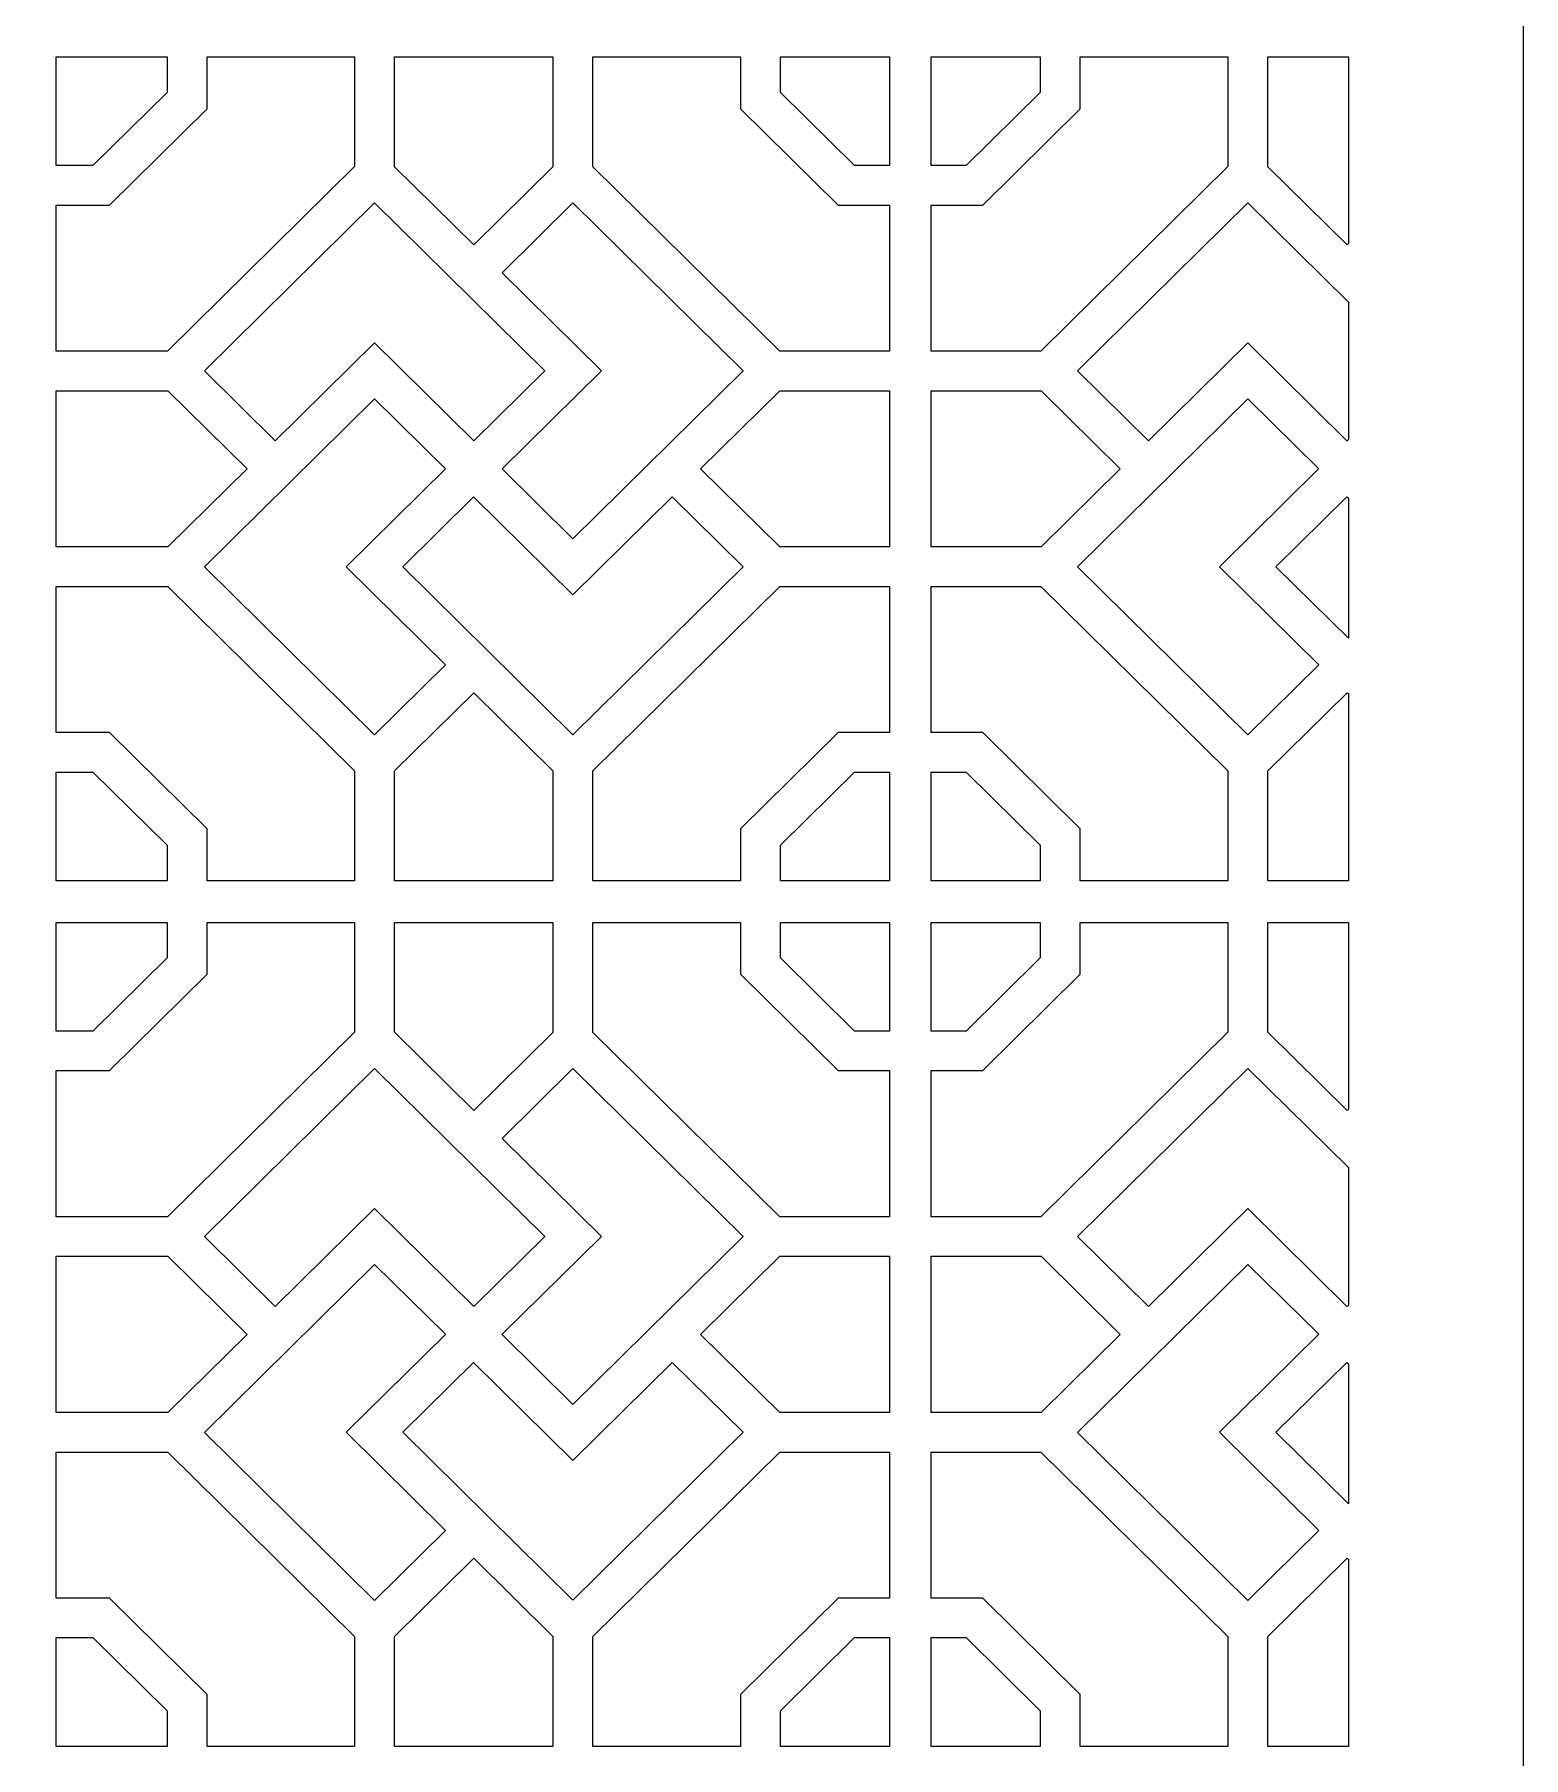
# Model space of a CAD drawing. Header units: centimetres. Extents: x 1.9 to 13.6, y -8.7 to 8.9.
# Drawn here: x 4.703 to 7.526, y -2.838 to 0.427 of the extents above; entities that cross this region are included whole.
import ezdxf

# ---------------------------------------------------------------- set-up
doc = ezdxf.new("R2010")
doc.units = ezdxf.units.CM
doc.header["$MEASUREMENT"] = 0
doc.layers.add('layer 1', color=7, linetype='Continuous')

msp = doc.modelspace()

# ---------------------------------------------------------------- linework, layer by layer
at = {"layer": 'layer 1', "color": 7, "lineweight": 9}
for points, knots in [([(1.88079, 8.91238), (1.88079, 8.91238), (7.52596, 8.91238), (7.52596, 8.91238), (7.52596, 8.91238), (7.52596, 8.91238), (7.52596, -8.68727), (7.52596, -8.68727), (7.52596, -8.68727), (7.52596, -8.68727), (1.88079, -8.68727), (1.88079, -8.68727), (1.88079, -8.68727), (1.88079, -8.68727), (1.88079, 8.91238), (1.88079, 8.91238)], [0, 0, 0, 0, 0.2, 0.2, 0.2, 0.2, 0.4, 0.4, 0.4, 0.4, 0.6, 0.6, 0.6, 0.6, 1, 1, 1, 1]), ([(4.84557, 0.10407), (4.84557, 0.10407), (4.74484, 0.10407), (4.74484, 0.10407), (4.74484, 0.10407), (4.74484, 0.10407), (4.74484, -0.17287), (4.74484, -0.17287), (4.74484, -0.17287), (4.74484, -0.17287), (4.95583, -0.17287), (4.95583, -0.17287), (4.95583, -0.17287), (4.95583, -0.17287), (5.31015, 0.17679), (5.31015, 0.17679), (5.31015, 0.17679), (5.31015, 0.17679), (5.31015, 0.38508), (5.31015, 0.38508), (5.31015, 0.38508), (5.31015, 0.38508), (5.03055, 0.38508), (5.03055, 0.38508), (5.03055, 0.38508), (5.03055, 0.38508), (5.03055, 0.28661), (5.03055, 0.28661), (5.03055, 0.28661), (5.03055, 0.28661), (4.84557, 0.10407), (4.84557, 0.10407)], [0, 0, 0, 0, 0.1111111, 0.1111111, 0.1111111, 0.1111111, 0.2222222, 0.2222222, 0.2222222, 0.2222222, 0.3333333, 0.3333333, 0.3333333, 0.3333333, 0.4444444, 0.4444444, 0.4444444, 0.4444444, 0.5555556, 0.5555556, 0.5555556, 0.5555556, 0.6666667, 0.6666667, 0.6666667, 0.6666667, 0.7777778, 0.7777778, 0.7777778, 0.7777778, 1, 1, 1, 1]), ([(4.74484, 0.17891), (4.74484, 0.17891), (4.81416, 0.17891), (4.81416, 0.17891), (4.81416, 0.17891), (4.81416, 0.17891), (4.95472, 0.31762), (4.95472, 0.31762), (4.95472, 0.31762), (4.95472, 0.31762), (4.95472, 0.38508), (4.95472, 0.38508), (4.95472, 0.38508), (4.95472, 0.38508), (4.74484, 0.38508), (4.74484, 0.38508), (4.74484, 0.38508), (4.74484, 0.38508), (4.74484, 0.17891), (4.74484, 0.17891)], [0, 0, 0, 0, 0.1666667, 0.1666667, 0.1666667, 0.1666667, 0.3333333, 0.3333333, 0.3333333, 0.3333333, 0.5, 0.5, 0.5, 0.5, 0.6666667, 0.6666667, 0.6666667, 0.6666667, 1, 1, 1, 1]), ([(5.38599, 0.38508), (5.38599, 0.38508), (5.38599, 0.1767), (5.38599, 0.1767), (5.38599, 0.1767), (5.38599, 0.1767), (5.53617, 0.02849), (5.53617, 0.02849), (5.53617, 0.02849), (5.53617, 0.02849), (5.68611, 0.17646), (5.68611, 0.17646), (5.68611, 0.17646), (5.68611, 0.17646), (5.68611, 0.38508), (5.68611, 0.38508), (5.68611, 0.38508), (5.68611, 0.38508), (5.38599, 0.38508), (5.38599, 0.38508)], [0, 0, 0, 0, 0.1666667, 0.1666667, 0.1666667, 0.1666667, 0.3333333, 0.3333333, 0.3333333, 0.3333333, 0.5, 0.5, 0.5, 0.5, 0.6666667, 0.6666667, 0.6666667, 0.6666667, 1, 1, 1, 1]), ([(6.32426, -0.17287), (6.32426, -0.17287), (6.32426, 0.10407), (6.32426, 0.10407), (6.32426, 0.10407), (6.32426, 0.10407), (6.22653, 0.10407), (6.22653, 0.10407), (6.22653, 0.10407), (6.22653, 0.10407), (6.04155, 0.28661), (6.04155, 0.28661), (6.04155, 0.28661), (6.04155, 0.28661), (6.04155, 0.38508), (6.04155, 0.38508), (6.04155, 0.38508), (6.04155, 0.38508), (5.76195, 0.38508), (5.76195, 0.38508), (5.76195, 0.38508), (5.76195, 0.38508), (5.76195, 0.17655), (5.76195, 0.17655), (5.76195, 0.17655), (5.76195, 0.17655), (6.11603, -0.17287), (6.11603, -0.17287), (6.11603, -0.17287), (6.11603, -0.17287), (6.32426, -0.17287), (6.32426, -0.17287)], [0, 0, 0, 0, 0.1111111, 0.1111111, 0.1111111, 0.1111111, 0.2222222, 0.2222222, 0.2222222, 0.2222222, 0.3333333, 0.3333333, 0.3333333, 0.3333333, 0.4444444, 0.4444444, 0.4444444, 0.4444444, 0.5555556, 0.5555556, 0.5555556, 0.5555556, 0.6666667, 0.6666667, 0.6666667, 0.6666667, 0.7777778, 0.7777778, 0.7777778, 0.7777778, 1, 1, 1, 1]), ([(6.32426, 0.17891), (6.32426, 0.17891), (6.32426, 0.38508), (6.32426, 0.38508), (6.32426, 0.38508), (6.32426, 0.38508), (6.11739, 0.38508), (6.11739, 0.38508), (6.11739, 0.38508), (6.11739, 0.38508), (6.11739, 0.31762), (6.11739, 0.31762), (6.11739, 0.31762), (6.11739, 0.31762), (6.25794, 0.17891), (6.25794, 0.17891), (6.25794, 0.17891), (6.25794, 0.17891), (6.32426, 0.17891), (6.32426, 0.17891)], [0, 0, 0, 0, 0.1666667, 0.1666667, 0.1666667, 0.1666667, 0.3333333, 0.3333333, 0.3333333, 0.3333333, 0.5, 0.5, 0.5, 0.5, 0.6666667, 0.6666667, 0.6666667, 0.6666667, 1, 1, 1, 1]), ([(6.4031, 0.38508), (6.4031, 0.38508), (6.4031, 0.17891), (6.4031, 0.17891), (6.4031, 0.17891), (6.4031, 0.17891), (6.46942, 0.17891), (6.46942, 0.17891), (6.46942, 0.17891), (6.46942, 0.17891), (6.60998, 0.31762), (6.60998, 0.31762), (6.60998, 0.31762), (6.60998, 0.31762), (6.60998, 0.38508), (6.60998, 0.38508), (6.60998, 0.38508), (6.60998, 0.38508), (6.4031, 0.38508), (6.4031, 0.38508)], [0, 0, 0, 0, 0.1666667, 0.1666667, 0.1666667, 0.1666667, 0.3333333, 0.3333333, 0.3333333, 0.3333333, 0.5, 0.5, 0.5, 0.5, 0.6666667, 0.6666667, 0.6666667, 0.6666667, 1, 1, 1, 1]), ([(6.4031, 0.10407), (6.4031, 0.10407), (6.4031, -0.17287), (6.4031, -0.17287), (6.4031, -0.17287), (6.4031, -0.17287), (6.6111, -0.17287), (6.6111, -0.17287), (6.6111, -0.17287), (6.6111, -0.17287), (6.96542, 0.17679), (6.96542, 0.17679), (6.96542, 0.17679), (6.96542, 0.17679), (6.96542, 0.38508), (6.96542, 0.38508), (6.96542, 0.38508), (6.96542, 0.38508), (6.68582, 0.38508), (6.68582, 0.38508), (6.68582, 0.38508), (6.68582, 0.38508), (6.68582, 0.28661), (6.68582, 0.28661), (6.68582, 0.28661), (6.68582, 0.28661), (6.50084, 0.10407), (6.50084, 0.10407), (6.50084, 0.10407), (6.50084, 0.10407), (6.4031, 0.10407), (6.4031, 0.10407)], [0, 0, 0, 0, 0.1111111, 0.1111111, 0.1111111, 0.1111111, 0.2222222, 0.2222222, 0.2222222, 0.2222222, 0.3333333, 0.3333333, 0.3333333, 0.3333333, 0.4444444, 0.4444444, 0.4444444, 0.4444444, 0.5555556, 0.5555556, 0.5555556, 0.5555556, 0.6666667, 0.6666667, 0.6666667, 0.6666667, 0.7777778, 0.7777778, 0.7777778, 0.7777778, 1, 1, 1, 1]), ([(7.19389, 0.38508), (7.19389, 0.38508), (7.04126, 0.38508), (7.04126, 0.38508), (7.04126, 0.38508), (7.04126, 0.38508), (7.04125, 0.1767), (7.04125, 0.1767), (7.04125, 0.1767), (7.04125, 0.1767), (7.19144, 0.02849), (7.19144, 0.02849), (7.19144, 0.02849), (7.19144, 0.02849), (7.19389, 0.03091), (7.19389, 0.03091), (7.19389, 0.03091), (7.19389, 0.03091), (7.19389, 0.38508), (7.19389, 0.38508)], [0, 0, 0, 0, 0.1666667, 0.1666667, 0.1666667, 0.1666667, 0.3333333, 0.3333333, 0.3333333, 0.3333333, 0.5, 0.5, 0.5, 0.5, 0.6666667, 0.6666667, 0.6666667, 0.6666667, 1, 1, 1, 1]), ([(5.53595, -0.3426), (5.53595, -0.3426), (5.53602, -0.34253), (5.53602, -0.34253), (5.53602, -0.34253), (5.53602, -0.34253), (5.53621, -0.34273), (5.53621, -0.34273), (5.53621, -0.34273), (5.53621, -0.34273), (5.67066, -0.21005), (5.67066, -0.21005), (5.67066, -0.21005), (5.67066, -0.21005), (5.34803, 0.10832), (5.34803, 0.10832), (5.34803, 0.10832), (5.34803, 0.10832), (5.0254, -0.21005), (5.0254, -0.21005), (5.0254, -0.21005), (5.0254, -0.21005), (5.15991, -0.34279), (5.15991, -0.34279), (5.15991, -0.34279), (5.15991, -0.34279), (5.34802, -0.15716), (5.34802, -0.15716), (5.34802, -0.15716), (5.34802, -0.15716), (5.53595, -0.3426), (5.53595, -0.3426)], [0, 0, 0, 0, 0.1111111, 0.1111111, 0.1111111, 0.1111111, 0.2222222, 0.2222222, 0.2222222, 0.2222222, 0.3333333, 0.3333333, 0.3333333, 0.3333333, 0.4444444, 0.4444444, 0.4444444, 0.4444444, 0.5555556, 0.5555556, 0.5555556, 0.5555556, 0.6666667, 0.6666667, 0.6666667, 0.6666667, 0.7777778, 0.7777778, 0.7777778, 0.7777778, 1, 1, 1, 1]), ([(5.58987, -0.39561), (5.58987, -0.39561), (5.58993, -0.39567), (5.58993, -0.39567), (5.58993, -0.39567), (5.58993, -0.39567), (5.58962, -0.39598), (5.58962, -0.39598), (5.58962, -0.39598), (5.58962, -0.39598), (5.72408, -0.52867), (5.72408, -0.52867), (5.72408, -0.52867), (5.72408, -0.52867), (6.04671, -0.21029), (6.04671, -0.21029), (6.04671, -0.21029), (6.04671, -0.21029), (5.72408, 0.10809), (5.72408, 0.10809), (5.72408, 0.10809), (5.72408, 0.10809), (5.5898, -0.02442), (5.5898, -0.02442), (5.5898, -0.02442), (5.5898, -0.02442), (5.7779, -0.21005), (5.7779, -0.21005), (5.7779, -0.21005), (5.7779, -0.21005), (5.58987, -0.39561), (5.58987, -0.39561)], [0, 0, 0, 0, 0.1111111, 0.1111111, 0.1111111, 0.1111111, 0.2222222, 0.2222222, 0.2222222, 0.2222222, 0.3333333, 0.3333333, 0.3333333, 0.3333333, 0.4444444, 0.4444444, 0.4444444, 0.4444444, 0.5555556, 0.5555556, 0.5555556, 0.5555556, 0.6666667, 0.6666667, 0.6666667, 0.6666667, 0.7777778, 0.7777778, 0.7777778, 0.7777778, 1, 1, 1, 1]), ([(7.19389, -0.07976), (7.19389, -0.07976), (7.0033, 0.10832), (7.0033, 0.10832), (7.0033, 0.10832), (7.0033, 0.10832), (6.68067, -0.21005), (6.68067, -0.21005), (6.68067, -0.21005), (6.68067, -0.21005), (6.81518, -0.34279), (6.81518, -0.34279), (6.81518, -0.34279), (6.81518, -0.34279), (7.00329, -0.15716), (7.00329, -0.15716), (7.00329, -0.15716), (7.00329, -0.15716), (7.19121, -0.3426), (7.19121, -0.3426), (7.19121, -0.3426), (7.19121, -0.3426), (7.19129, -0.34253), (7.19129, -0.34253), (7.19129, -0.34253), (7.19129, -0.34253), (7.19148, -0.34273), (7.19148, -0.34273), (7.19148, -0.34273), (7.19148, -0.34273), (7.19389, -0.34035), (7.19389, -0.34035), (7.19389, -0.34035), (7.19389, -0.34035), (7.19389, -0.07976), (7.19389, -0.07976)], [0, 0, 0, 0, 0.1, 0.1, 0.1, 0.1, 0.2, 0.2, 0.2, 0.2, 0.3, 0.3, 0.3, 0.3, 0.4, 0.4, 0.4, 0.4, 0.5, 0.5, 0.5, 0.5, 0.6, 0.6, 0.6, 0.6, 0.7, 0.7, 0.7, 0.7, 0.8, 0.8, 0.8, 0.8, 1, 1, 1, 1]), ([(5.10629, -0.39571), (5.10629, -0.39571), (4.95631, -0.24771), (4.95631, -0.24771), (4.95631, -0.24771), (4.95631, -0.24771), (4.74484, -0.24771), (4.74484, -0.24771), (4.74484, -0.24771), (4.74484, -0.24771), (4.74484, -0.54388), (4.74484, -0.54388), (4.74484, -0.54388), (4.74484, -0.54388), (4.95614, -0.54388), (4.95614, -0.54388), (4.95614, -0.54388), (4.95614, -0.54388), (5.10629, -0.39571), (5.10629, -0.39571)], [0, 0, 0, 0, 0.1666667, 0.1666667, 0.1666667, 0.1666667, 0.3333333, 0.3333333, 0.3333333, 0.3333333, 0.5, 0.5, 0.5, 0.5, 0.6666667, 0.6666667, 0.6666667, 0.6666667, 1, 1, 1, 1]), ([(6.32426, -0.54388), (6.32426, -0.54388), (6.32426, -0.24771), (6.32426, -0.24771), (6.32426, -0.24771), (6.32426, -0.24771), (6.11603, -0.24771), (6.11603, -0.24771), (6.11603, -0.24771), (6.11603, -0.24771), (5.96597, -0.3958), (5.96597, -0.3958), (5.96597, -0.3958), (5.96597, -0.3958), (6.11603, -0.54388), (6.11603, -0.54388), (6.11603, -0.54388), (6.11603, -0.54388), (6.32426, -0.54388), (6.32426, -0.54388)], [0, 0, 0, 0, 0.1666667, 0.1666667, 0.1666667, 0.1666667, 0.3333333, 0.3333333, 0.3333333, 0.3333333, 0.5, 0.5, 0.5, 0.5, 0.6666667, 0.6666667, 0.6666667, 0.6666667, 1, 1, 1, 1]), ([(6.4031, -0.24771), (6.4031, -0.24771), (6.4031, -0.54388), (6.4031, -0.54388), (6.4031, -0.54388), (6.4031, -0.54388), (6.61141, -0.54388), (6.61141, -0.54388), (6.61141, -0.54388), (6.61141, -0.54388), (6.76156, -0.39571), (6.76156, -0.39571), (6.76156, -0.39571), (6.76156, -0.39571), (6.61158, -0.24771), (6.61158, -0.24771), (6.61158, -0.24771), (6.61158, -0.24771), (6.4031, -0.24771), (6.4031, -0.24771)], [0, 0, 0, 0, 0.1666667, 0.1666667, 0.1666667, 0.1666667, 0.3333333, 0.3333333, 0.3333333, 0.3333333, 0.5, 0.5, 0.5, 0.5, 0.6666667, 0.6666667, 0.6666667, 0.6666667, 1, 1, 1, 1]), ([(5.48219, -0.39571), (5.48219, -0.39571), (5.48236, -0.39555), (5.48236, -0.39555), (5.48236, -0.39555), (5.48236, -0.39555), (5.34803, -0.263), (5.34803, -0.263), (5.34803, -0.263), (5.34803, -0.263), (5.0254, -0.58137), (5.0254, -0.58137), (5.0254, -0.58137), (5.0254, -0.58137), (5.34803, -0.89975), (5.34803, -0.89975), (5.34803, -0.89975), (5.34803, -0.89975), (5.48246, -0.76709), (5.48246, -0.76709), (5.48246, -0.76709), (5.48246, -0.76709), (5.2942, -0.5813), (5.2942, -0.5813), (5.2942, -0.5813), (5.2942, -0.5813), (5.48223, -0.39575), (5.48223, -0.39575), (5.48223, -0.39575), (5.48223, -0.39575), (5.48219, -0.39571), (5.48219, -0.39571)], [0, 0, 0, 0, 0.1111111, 0.1111111, 0.1111111, 0.1111111, 0.2222222, 0.2222222, 0.2222222, 0.2222222, 0.3333333, 0.3333333, 0.3333333, 0.3333333, 0.4444444, 0.4444444, 0.4444444, 0.4444444, 0.5555556, 0.5555556, 0.5555556, 0.5555556, 0.6666667, 0.6666667, 0.6666667, 0.6666667, 0.7777778, 0.7777778, 0.7777778, 0.7777778, 1, 1, 1, 1]), ([(7.13746, -0.39571), (7.13746, -0.39571), (7.13762, -0.39555), (7.13762, -0.39555), (7.13762, -0.39555), (7.13762, -0.39555), (7.0033, -0.263), (7.0033, -0.263), (7.0033, -0.263), (7.0033, -0.263), (6.68067, -0.58137), (6.68067, -0.58137), (6.68067, -0.58137), (6.68067, -0.58137), (7.00329, -0.89975), (7.00329, -0.89975), (7.00329, -0.89975), (7.00329, -0.89975), (7.13773, -0.76709), (7.13773, -0.76709), (7.13773, -0.76709), (7.13773, -0.76709), (6.94947, -0.5813), (6.94947, -0.5813), (6.94947, -0.5813), (6.94947, -0.5813), (7.1375, -0.39575), (7.1375, -0.39575), (7.1375, -0.39575), (7.1375, -0.39575), (7.13746, -0.39571), (7.13746, -0.39571)], [0, 0, 0, 0, 0.1111111, 0.1111111, 0.1111111, 0.1111111, 0.2222222, 0.2222222, 0.2222222, 0.2222222, 0.3333333, 0.3333333, 0.3333333, 0.3333333, 0.4444444, 0.4444444, 0.4444444, 0.4444444, 0.5555556, 0.5555556, 0.5555556, 0.5555556, 0.6666667, 0.6666667, 0.6666667, 0.6666667, 0.7777778, 0.7777778, 0.7777778, 0.7777778, 1, 1, 1, 1]), ([(5.53581, -0.44871), (5.53581, -0.44871), (5.40145, -0.5813), (5.40145, -0.5813), (5.40145, -0.5813), (5.40145, -0.5813), (5.72408, -0.89968), (5.72408, -0.89968), (5.72408, -0.89968), (5.72408, -0.89968), (6.04671, -0.5813), (6.04671, -0.5813), (6.04671, -0.5813), (6.04671, -0.5813), (5.91234, -0.44871), (5.91234, -0.44871), (5.91234, -0.44871), (5.91234, -0.44871), (5.72408, -0.6345), (5.72408, -0.6345), (5.72408, -0.6345), (5.72408, -0.6345), (5.53581, -0.44871), (5.53581, -0.44871)], [0, 0, 0, 0, 0.1428571, 0.1428571, 0.1428571, 0.1428571, 0.2857143, 0.2857143, 0.2857143, 0.2857143, 0.4285714, 0.4285714, 0.4285714, 0.4285714, 0.5714286, 0.5714286, 0.5714286, 0.5714286, 0.7142857, 0.7142857, 0.7142857, 0.7142857, 1, 1, 1, 1]), ([(7.19389, -0.45149), (7.19389, -0.45149), (7.19108, -0.44871), (7.19108, -0.44871), (7.19108, -0.44871), (7.19108, -0.44871), (7.05672, -0.5813), (7.05672, -0.5813), (7.05672, -0.5813), (7.05672, -0.5813), (7.19389, -0.71667), (7.19389, -0.71667), (7.19389, -0.71667), (7.19389, -0.71667), (7.19389, -0.45149), (7.19389, -0.45149)], [0, 0, 0, 0, 0.2, 0.2, 0.2, 0.2, 0.4, 0.4, 0.4, 0.4, 0.6, 0.6, 0.6, 0.6, 1, 1, 1, 1]), ([(4.84557, -0.89549), (4.84557, -0.89549), (5.03055, -1.07804), (5.03055, -1.07804), (5.03055, -1.07804), (5.03055, -1.07804), (5.03055, -1.17651), (5.03055, -1.17651), (5.03055, -1.17651), (5.03055, -1.17651), (5.31015, -1.17651), (5.31015, -1.17651), (5.31015, -1.17651), (5.31015, -1.17651), (5.31015, -0.9682), (5.31015, -0.9682), (5.31015, -0.9682), (5.31015, -0.9682), (4.956, -0.61872), (4.956, -0.61872), (4.956, -0.61872), (4.956, -0.61872), (4.74484, -0.61872), (4.74484, -0.61872), (4.74484, -0.61872), (4.74484, -0.61872), (4.74484, -0.89549), (4.74484, -0.89549), (4.74484, -0.89549), (4.74484, -0.89549), (4.84557, -0.89549), (4.84557, -0.89549)], [0, 0, 0, 0, 0.1111111, 0.1111111, 0.1111111, 0.1111111, 0.2222222, 0.2222222, 0.2222222, 0.2222222, 0.3333333, 0.3333333, 0.3333333, 0.3333333, 0.4444444, 0.4444444, 0.4444444, 0.4444444, 0.5555556, 0.5555556, 0.5555556, 0.5555556, 0.6666667, 0.6666667, 0.6666667, 0.6666667, 0.7777778, 0.7777778, 0.7777778, 0.7777778, 1, 1, 1, 1]), ([(6.32426, -0.89549), (6.32426, -0.89549), (6.32426, -0.61872), (6.32426, -0.61872), (6.32426, -0.61872), (6.32426, -0.61872), (6.11603, -0.61872), (6.11603, -0.61872), (6.11603, -0.61872), (6.11603, -0.61872), (5.76195, -0.96814), (5.76195, -0.96814), (5.76195, -0.96814), (5.76195, -0.96814), (5.76195, -1.17651), (5.76195, -1.17651), (5.76195, -1.17651), (5.76195, -1.17651), (6.04155, -1.17651), (6.04155, -1.17651), (6.04155, -1.17651), (6.04155, -1.17651), (6.04155, -1.07804), (6.04155, -1.07804), (6.04155, -1.07804), (6.04155, -1.07804), (6.22653, -0.89549), (6.22653, -0.89549), (6.22653, -0.89549), (6.22653, -0.89549), (6.32426, -0.89549), (6.32426, -0.89549)], [0, 0, 0, 0, 0.1111111, 0.1111111, 0.1111111, 0.1111111, 0.2222222, 0.2222222, 0.2222222, 0.2222222, 0.3333333, 0.3333333, 0.3333333, 0.3333333, 0.4444444, 0.4444444, 0.4444444, 0.4444444, 0.5555556, 0.5555556, 0.5555556, 0.5555556, 0.6666667, 0.6666667, 0.6666667, 0.6666667, 0.7777778, 0.7777778, 0.7777778, 0.7777778, 1, 1, 1, 1]), ([(6.4031, -0.61872), (6.4031, -0.61872), (6.4031, -0.89549), (6.4031, -0.89549), (6.4031, -0.89549), (6.4031, -0.89549), (6.50084, -0.89549), (6.50084, -0.89549), (6.50084, -0.89549), (6.50084, -0.89549), (6.68582, -1.07804), (6.68582, -1.07804), (6.68582, -1.07804), (6.68582, -1.07804), (6.68582, -1.17651), (6.68582, -1.17651), (6.68582, -1.17651), (6.68582, -1.17651), (6.96542, -1.17651), (6.96542, -1.17651), (6.96542, -1.17651), (6.96542, -1.17651), (6.96542, -0.9682), (6.96542, -0.9682), (6.96542, -0.9682), (6.96542, -0.9682), (6.61127, -0.61872), (6.61127, -0.61872), (6.61127, -0.61872), (6.61127, -0.61872), (6.4031, -0.61872), (6.4031, -0.61872)], [0, 0, 0, 0, 0.1111111, 0.1111111, 0.1111111, 0.1111111, 0.2222222, 0.2222222, 0.2222222, 0.2222222, 0.3333333, 0.3333333, 0.3333333, 0.3333333, 0.4444444, 0.4444444, 0.4444444, 0.4444444, 0.5555556, 0.5555556, 0.5555556, 0.5555556, 0.6666667, 0.6666667, 0.6666667, 0.6666667, 0.7777778, 0.7777778, 0.7777778, 0.7777778, 1, 1, 1, 1]), ([(5.68611, -1.17651), (5.68611, -1.17651), (5.68611, -0.96805), (5.68611, -0.96805), (5.68611, -0.96805), (5.68611, -0.96805), (5.53609, -0.82), (5.53609, -0.82), (5.53609, -0.82), (5.53609, -0.82), (5.38599, -0.96812), (5.38599, -0.96812), (5.38599, -0.96812), (5.38599, -0.96812), (5.38599, -1.17651), (5.38599, -1.17651), (5.38599, -1.17651), (5.38599, -1.17651), (5.68611, -1.17651), (5.68611, -1.17651)], [0, 0, 0, 0, 0.1666667, 0.1666667, 0.1666667, 0.1666667, 0.3333333, 0.3333333, 0.3333333, 0.3333333, 0.5, 0.5, 0.5, 0.5, 0.6666667, 0.6666667, 0.6666667, 0.6666667, 1, 1, 1, 1]), ([(7.19389, -0.8225), (7.19389, -0.8225), (7.19135, -0.82), (7.19135, -0.82), (7.19135, -0.82), (7.19135, -0.82), (7.04126, -0.96812), (7.04126, -0.96812), (7.04126, -0.96812), (7.04126, -0.96812), (7.04125, -1.17651), (7.04125, -1.17651), (7.04125, -1.17651), (7.04125, -1.17651), (7.19389, -1.17651), (7.19389, -1.17651), (7.19389, -1.17651), (7.19389, -1.17651), (7.19389, -0.8225), (7.19389, -0.8225)], [0, 0, 0, 0, 0.1666667, 0.1666667, 0.1666667, 0.1666667, 0.3333333, 0.3333333, 0.3333333, 0.3333333, 0.5, 0.5, 0.5, 0.5, 0.6666667, 0.6666667, 0.6666667, 0.6666667, 1, 1, 1, 1]), ([(4.74484, -0.97033), (4.74484, -0.97033), (4.74484, -1.17651), (4.74484, -1.17651), (4.74484, -1.17651), (4.74484, -1.17651), (4.95472, -1.17651), (4.95472, -1.17651), (4.95472, -1.17651), (4.95472, -1.17651), (4.95472, -1.10904), (4.95472, -1.10904), (4.95472, -1.10904), (4.95472, -1.10904), (4.81416, -0.97033), (4.81416, -0.97033), (4.81416, -0.97033), (4.81416, -0.97033), (4.74484, -0.97033), (4.74484, -0.97033)], [0, 0, 0, 0, 0.1666667, 0.1666667, 0.1666667, 0.1666667, 0.3333333, 0.3333333, 0.3333333, 0.3333333, 0.5, 0.5, 0.5, 0.5, 0.6666667, 0.6666667, 0.6666667, 0.6666667, 1, 1, 1, 1]), ([(6.32426, -1.17651), (6.32426, -1.17651), (6.32426, -0.97033), (6.32426, -0.97033), (6.32426, -0.97033), (6.32426, -0.97033), (6.25794, -0.97033), (6.25794, -0.97033), (6.25794, -0.97033), (6.25794, -0.97033), (6.11739, -1.10904), (6.11739, -1.10904), (6.11739, -1.10904), (6.11739, -1.10904), (6.11739, -1.17651), (6.11739, -1.17651), (6.11739, -1.17651), (6.11739, -1.17651), (6.32426, -1.17651), (6.32426, -1.17651)], [0, 0, 0, 0, 0.1666667, 0.1666667, 0.1666667, 0.1666667, 0.3333333, 0.3333333, 0.3333333, 0.3333333, 0.5, 0.5, 0.5, 0.5, 0.6666667, 0.6666667, 0.6666667, 0.6666667, 1, 1, 1, 1]), ([(6.4031, -0.97033), (6.4031, -0.97033), (6.4031, -1.17651), (6.4031, -1.17651), (6.4031, -1.17651), (6.4031, -1.17651), (6.60998, -1.17651), (6.60998, -1.17651), (6.60998, -1.17651), (6.60998, -1.17651), (6.60998, -1.10904), (6.60998, -1.10904), (6.60998, -1.10904), (6.60998, -1.10904), (6.46942, -0.97033), (6.46942, -0.97033), (6.46942, -0.97033), (6.46942, -0.97033), (6.4031, -0.97033), (6.4031, -0.97033)], [0, 0, 0, 0, 0.1666667, 0.1666667, 0.1666667, 0.1666667, 0.3333333, 0.3333333, 0.3333333, 0.3333333, 0.5, 0.5, 0.5, 0.5, 0.6666667, 0.6666667, 0.6666667, 0.6666667, 1, 1, 1, 1]), ([(4.84557, -1.53623), (4.84557, -1.53623), (4.74484, -1.53623), (4.74484, -1.53623), (4.74484, -1.53623), (4.74484, -1.53623), (4.74484, -1.81317), (4.74484, -1.81317), (4.74484, -1.81317), (4.74484, -1.81317), (4.95583, -1.81317), (4.95583, -1.81317), (4.95583, -1.81317), (4.95583, -1.81317), (5.31015, -1.46352), (5.31015, -1.46352), (5.31015, -1.46352), (5.31015, -1.46352), (5.31015, -1.25521), (5.31015, -1.25521), (5.31015, -1.25521), (5.31015, -1.25521), (5.03055, -1.25521), (5.03055, -1.25521), (5.03055, -1.25521), (5.03055, -1.25521), (5.03055, -1.35368), (5.03055, -1.35368), (5.03055, -1.35368), (5.03055, -1.35368), (4.84557, -1.53623), (4.84557, -1.53623)], [0, 0, 0, 0, 0.1111111, 0.1111111, 0.1111111, 0.1111111, 0.2222222, 0.2222222, 0.2222222, 0.2222222, 0.3333333, 0.3333333, 0.3333333, 0.3333333, 0.4444444, 0.4444444, 0.4444444, 0.4444444, 0.5555556, 0.5555556, 0.5555556, 0.5555556, 0.6666667, 0.6666667, 0.6666667, 0.6666667, 0.7777778, 0.7777778, 0.7777778, 0.7777778, 1, 1, 1, 1]), ([(4.74484, -1.46139), (4.74484, -1.46139), (4.81416, -1.46139), (4.81416, -1.46139), (4.81416, -1.46139), (4.81416, -1.46139), (4.95472, -1.32269), (4.95472, -1.32269), (4.95472, -1.32269), (4.95472, -1.32269), (4.95472, -1.25521), (4.95472, -1.25521), (4.95472, -1.25521), (4.95472, -1.25521), (4.74484, -1.25521), (4.74484, -1.25521), (4.74484, -1.25521), (4.74484, -1.25521), (4.74484, -1.46139), (4.74484, -1.46139)], [0, 0, 0, 0, 0.1666667, 0.1666667, 0.1666667, 0.1666667, 0.3333333, 0.3333333, 0.3333333, 0.3333333, 0.5, 0.5, 0.5, 0.5, 0.6666667, 0.6666667, 0.6666667, 0.6666667, 1, 1, 1, 1]), ([(5.38599, -1.25521), (5.38599, -1.25521), (5.38599, -1.4636), (5.38599, -1.4636), (5.38599, -1.4636), (5.38599, -1.4636), (5.53617, -1.61181), (5.53617, -1.61181), (5.53617, -1.61181), (5.53617, -1.61181), (5.68611, -1.46384), (5.68611, -1.46384), (5.68611, -1.46384), (5.68611, -1.46384), (5.68611, -1.25521), (5.68611, -1.25521), (5.68611, -1.25521), (5.68611, -1.25521), (5.38599, -1.25521), (5.38599, -1.25521)], [0, 0, 0, 0, 0.1666667, 0.1666667, 0.1666667, 0.1666667, 0.3333333, 0.3333333, 0.3333333, 0.3333333, 0.5, 0.5, 0.5, 0.5, 0.6666667, 0.6666667, 0.6666667, 0.6666667, 1, 1, 1, 1]), ([(6.32426, -1.81317), (6.32426, -1.81317), (6.32426, -1.53623), (6.32426, -1.53623), (6.32426, -1.53623), (6.32426, -1.53623), (6.22653, -1.53623), (6.22653, -1.53623), (6.22653, -1.53623), (6.22653, -1.53623), (6.04155, -1.35368), (6.04155, -1.35368), (6.04155, -1.35368), (6.04155, -1.35368), (6.04155, -1.25521), (6.04155, -1.25521), (6.04155, -1.25521), (6.04155, -1.25521), (5.76195, -1.25521), (5.76195, -1.25521), (5.76195, -1.25521), (5.76195, -1.25521), (5.76195, -1.46376), (5.76195, -1.46376), (5.76195, -1.46376), (5.76195, -1.46376), (6.11603, -1.81317), (6.11603, -1.81317), (6.11603, -1.81317), (6.11603, -1.81317), (6.32426, -1.81317), (6.32426, -1.81317)], [0, 0, 0, 0, 0.1111111, 0.1111111, 0.1111111, 0.1111111, 0.2222222, 0.2222222, 0.2222222, 0.2222222, 0.3333333, 0.3333333, 0.3333333, 0.3333333, 0.4444444, 0.4444444, 0.4444444, 0.4444444, 0.5555556, 0.5555556, 0.5555556, 0.5555556, 0.6666667, 0.6666667, 0.6666667, 0.6666667, 0.7777778, 0.7777778, 0.7777778, 0.7777778, 1, 1, 1, 1]), ([(6.32426, -1.46139), (6.32426, -1.46139), (6.32426, -1.25521), (6.32426, -1.25521), (6.32426, -1.25521), (6.32426, -1.25521), (6.11739, -1.25521), (6.11739, -1.25521), (6.11739, -1.25521), (6.11739, -1.25521), (6.11739, -1.32269), (6.11739, -1.32269), (6.11739, -1.32269), (6.11739, -1.32269), (6.25794, -1.46139), (6.25794, -1.46139), (6.25794, -1.46139), (6.25794, -1.46139), (6.32426, -1.46139), (6.32426, -1.46139)], [0, 0, 0, 0, 0.1666667, 0.1666667, 0.1666667, 0.1666667, 0.3333333, 0.3333333, 0.3333333, 0.3333333, 0.5, 0.5, 0.5, 0.5, 0.6666667, 0.6666667, 0.6666667, 0.6666667, 1, 1, 1, 1]), ([(6.4031, -1.25521), (6.4031, -1.25521), (6.4031, -1.46139), (6.4031, -1.46139), (6.4031, -1.46139), (6.4031, -1.46139), (6.46942, -1.46139), (6.46942, -1.46139), (6.46942, -1.46139), (6.46942, -1.46139), (6.60998, -1.32269), (6.60998, -1.32269), (6.60998, -1.32269), (6.60998, -1.32269), (6.60998, -1.25521), (6.60998, -1.25521), (6.60998, -1.25521), (6.60998, -1.25521), (6.4031, -1.25521), (6.4031, -1.25521)], [0, 0, 0, 0, 0.1666667, 0.1666667, 0.1666667, 0.1666667, 0.3333333, 0.3333333, 0.3333333, 0.3333333, 0.5, 0.5, 0.5, 0.5, 0.6666667, 0.6666667, 0.6666667, 0.6666667, 1, 1, 1, 1]), ([(6.4031, -1.53623), (6.4031, -1.53623), (6.4031, -1.81317), (6.4031, -1.81317), (6.4031, -1.81317), (6.4031, -1.81317), (6.6111, -1.81317), (6.6111, -1.81317), (6.6111, -1.81317), (6.6111, -1.81317), (6.96542, -1.46352), (6.96542, -1.46352), (6.96542, -1.46352), (6.96542, -1.46352), (6.96542, -1.25521), (6.96542, -1.25521), (6.96542, -1.25521), (6.96542, -1.25521), (6.68582, -1.25521), (6.68582, -1.25521), (6.68582, -1.25521), (6.68582, -1.25521), (6.68582, -1.35368), (6.68582, -1.35368), (6.68582, -1.35368), (6.68582, -1.35368), (6.50084, -1.53623), (6.50084, -1.53623), (6.50084, -1.53623), (6.50084, -1.53623), (6.4031, -1.53623), (6.4031, -1.53623)], [0, 0, 0, 0, 0.1111111, 0.1111111, 0.1111111, 0.1111111, 0.2222222, 0.2222222, 0.2222222, 0.2222222, 0.3333333, 0.3333333, 0.3333333, 0.3333333, 0.4444444, 0.4444444, 0.4444444, 0.4444444, 0.5555556, 0.5555556, 0.5555556, 0.5555556, 0.6666667, 0.6666667, 0.6666667, 0.6666667, 0.7777778, 0.7777778, 0.7777778, 0.7777778, 1, 1, 1, 1]), ([(7.19389, -1.25521), (7.19389, -1.25521), (7.04126, -1.25521), (7.04126, -1.25521), (7.04126, -1.25521), (7.04126, -1.25521), (7.04125, -1.4636), (7.04125, -1.4636), (7.04125, -1.4636), (7.04125, -1.4636), (7.19144, -1.61181), (7.19144, -1.61181), (7.19144, -1.61181), (7.19144, -1.61181), (7.19389, -1.60939), (7.19389, -1.60939), (7.19389, -1.60939), (7.19389, -1.60939), (7.19389, -1.25521), (7.19389, -1.25521)], [0, 0, 0, 0, 0.1666667, 0.1666667, 0.1666667, 0.1666667, 0.3333333, 0.3333333, 0.3333333, 0.3333333, 0.5, 0.5, 0.5, 0.5, 0.6666667, 0.6666667, 0.6666667, 0.6666667, 1, 1, 1, 1]), ([(5.53595, -1.9829), (5.53595, -1.9829), (5.53602, -1.98283), (5.53602, -1.98283), (5.53602, -1.98283), (5.53602, -1.98283), (5.53621, -1.98303), (5.53621, -1.98303), (5.53621, -1.98303), (5.53621, -1.98303), (5.67066, -1.85036), (5.67066, -1.85036), (5.67066, -1.85036), (5.67066, -1.85036), (5.34803, -1.53198), (5.34803, -1.53198), (5.34803, -1.53198), (5.34803, -1.53198), (5.0254, -1.85036), (5.0254, -1.85036), (5.0254, -1.85036), (5.0254, -1.85036), (5.15991, -1.9831), (5.15991, -1.9831), (5.15991, -1.9831), (5.15991, -1.9831), (5.34802, -1.79746), (5.34802, -1.79746), (5.34802, -1.79746), (5.34802, -1.79746), (5.53595, -1.9829), (5.53595, -1.9829)], [0, 0, 0, 0, 0.1111111, 0.1111111, 0.1111111, 0.1111111, 0.2222222, 0.2222222, 0.2222222, 0.2222222, 0.3333333, 0.3333333, 0.3333333, 0.3333333, 0.4444444, 0.4444444, 0.4444444, 0.4444444, 0.5555556, 0.5555556, 0.5555556, 0.5555556, 0.6666667, 0.6666667, 0.6666667, 0.6666667, 0.7777778, 0.7777778, 0.7777778, 0.7777778, 1, 1, 1, 1]), ([(5.58987, -2.03591), (5.58987, -2.03591), (5.58993, -2.03597), (5.58993, -2.03597), (5.58993, -2.03597), (5.58993, -2.03597), (5.58962, -2.03628), (5.58962, -2.03628), (5.58962, -2.03628), (5.58962, -2.03628), (5.72408, -2.16897), (5.72408, -2.16897), (5.72408, -2.16897), (5.72408, -2.16897), (6.04671, -1.85059), (6.04671, -1.85059), (6.04671, -1.85059), (6.04671, -1.85059), (5.72408, -1.53222), (5.72408, -1.53222), (5.72408, -1.53222), (5.72408, -1.53222), (5.5898, -1.66473), (5.5898, -1.66473), (5.5898, -1.66473), (5.5898, -1.66473), (5.7779, -1.85036), (5.7779, -1.85036), (5.7779, -1.85036), (5.7779, -1.85036), (5.58987, -2.03591), (5.58987, -2.03591)], [0, 0, 0, 0, 0.1111111, 0.1111111, 0.1111111, 0.1111111, 0.2222222, 0.2222222, 0.2222222, 0.2222222, 0.3333333, 0.3333333, 0.3333333, 0.3333333, 0.4444444, 0.4444444, 0.4444444, 0.4444444, 0.5555556, 0.5555556, 0.5555556, 0.5555556, 0.6666667, 0.6666667, 0.6666667, 0.6666667, 0.7777778, 0.7777778, 0.7777778, 0.7777778, 1, 1, 1, 1]), ([(7.19389, -1.72006), (7.19389, -1.72006), (7.0033, -1.53198), (7.0033, -1.53198), (7.0033, -1.53198), (7.0033, -1.53198), (6.68067, -1.85036), (6.68067, -1.85036), (6.68067, -1.85036), (6.68067, -1.85036), (6.81518, -1.9831), (6.81518, -1.9831), (6.81518, -1.9831), (6.81518, -1.9831), (7.00329, -1.79746), (7.00329, -1.79746), (7.00329, -1.79746), (7.00329, -1.79746), (7.19121, -1.9829), (7.19121, -1.9829), (7.19121, -1.9829), (7.19121, -1.9829), (7.19129, -1.98283), (7.19129, -1.98283), (7.19129, -1.98283), (7.19129, -1.98283), (7.19148, -1.98303), (7.19148, -1.98303), (7.19148, -1.98303), (7.19148, -1.98303), (7.19389, -1.98065), (7.19389, -1.98065), (7.19389, -1.98065), (7.19389, -1.98065), (7.19389, -1.72006), (7.19389, -1.72006)], [0, 0, 0, 0, 0.1, 0.1, 0.1, 0.1, 0.2, 0.2, 0.2, 0.2, 0.3, 0.3, 0.3, 0.3, 0.4, 0.4, 0.4, 0.4, 0.5, 0.5, 0.5, 0.5, 0.6, 0.6, 0.6, 0.6, 0.7, 0.7, 0.7, 0.7, 0.8, 0.8, 0.8, 0.8, 1, 1, 1, 1]), ([(5.10629, -2.03601), (5.10629, -2.03601), (4.95631, -1.88801), (4.95631, -1.88801), (4.95631, -1.88801), (4.95631, -1.88801), (4.74484, -1.88801), (4.74484, -1.88801), (4.74484, -1.88801), (4.74484, -1.88801), (4.74484, -2.18418), (4.74484, -2.18418), (4.74484, -2.18418), (4.74484, -2.18418), (4.95614, -2.18418), (4.95614, -2.18418), (4.95614, -2.18418), (4.95614, -2.18418), (5.10629, -2.03601), (5.10629, -2.03601)], [0, 0, 0, 0, 0.1666667, 0.1666667, 0.1666667, 0.1666667, 0.3333333, 0.3333333, 0.3333333, 0.3333333, 0.5, 0.5, 0.5, 0.5, 0.6666667, 0.6666667, 0.6666667, 0.6666667, 1, 1, 1, 1]), ([(6.32426, -2.18418), (6.32426, -2.18418), (6.32426, -1.88801), (6.32426, -1.88801), (6.32426, -1.88801), (6.32426, -1.88801), (6.11603, -1.88801), (6.11603, -1.88801), (6.11603, -1.88801), (6.11603, -1.88801), (5.96597, -2.0361), (5.96597, -2.0361), (5.96597, -2.0361), (5.96597, -2.0361), (6.11603, -2.18418), (6.11603, -2.18418), (6.11603, -2.18418), (6.11603, -2.18418), (6.32426, -2.18418), (6.32426, -2.18418)], [0, 0, 0, 0, 0.1666667, 0.1666667, 0.1666667, 0.1666667, 0.3333333, 0.3333333, 0.3333333, 0.3333333, 0.5, 0.5, 0.5, 0.5, 0.6666667, 0.6666667, 0.6666667, 0.6666667, 1, 1, 1, 1]), ([(6.4031, -1.88801), (6.4031, -1.88801), (6.4031, -2.18418), (6.4031, -2.18418), (6.4031, -2.18418), (6.4031, -2.18418), (6.61141, -2.18418), (6.61141, -2.18418), (6.61141, -2.18418), (6.61141, -2.18418), (6.76156, -2.03601), (6.76156, -2.03601), (6.76156, -2.03601), (6.76156, -2.03601), (6.61158, -1.88801), (6.61158, -1.88801), (6.61158, -1.88801), (6.61158, -1.88801), (6.4031, -1.88801), (6.4031, -1.88801)], [0, 0, 0, 0, 0.1666667, 0.1666667, 0.1666667, 0.1666667, 0.3333333, 0.3333333, 0.3333333, 0.3333333, 0.5, 0.5, 0.5, 0.5, 0.6666667, 0.6666667, 0.6666667, 0.6666667, 1, 1, 1, 1]), ([(5.48219, -2.03601), (5.48219, -2.03601), (5.48236, -2.03585), (5.48236, -2.03585), (5.48236, -2.03585), (5.48236, -2.03585), (5.34803, -1.9033), (5.34803, -1.9033), (5.34803, -1.9033), (5.34803, -1.9033), (5.0254, -2.22167), (5.0254, -2.22167), (5.0254, -2.22167), (5.0254, -2.22167), (5.34803, -2.54005), (5.34803, -2.54005), (5.34803, -2.54005), (5.34803, -2.54005), (5.48246, -2.40738), (5.48246, -2.40738), (5.48246, -2.40738), (5.48246, -2.40738), (5.2942, -2.2216), (5.2942, -2.2216), (5.2942, -2.2216), (5.2942, -2.2216), (5.48223, -2.03605), (5.48223, -2.03605), (5.48223, -2.03605), (5.48223, -2.03605), (5.48219, -2.03601), (5.48219, -2.03601)], [0, 0, 0, 0, 0.1111111, 0.1111111, 0.1111111, 0.1111111, 0.2222222, 0.2222222, 0.2222222, 0.2222222, 0.3333333, 0.3333333, 0.3333333, 0.3333333, 0.4444444, 0.4444444, 0.4444444, 0.4444444, 0.5555556, 0.5555556, 0.5555556, 0.5555556, 0.6666667, 0.6666667, 0.6666667, 0.6666667, 0.7777778, 0.7777778, 0.7777778, 0.7777778, 1, 1, 1, 1]), ([(7.13746, -2.03601), (7.13746, -2.03601), (7.13762, -2.03585), (7.13762, -2.03585), (7.13762, -2.03585), (7.13762, -2.03585), (7.0033, -1.9033), (7.0033, -1.9033), (7.0033, -1.9033), (7.0033, -1.9033), (6.68067, -2.22167), (6.68067, -2.22167), (6.68067, -2.22167), (6.68067, -2.22167), (7.00329, -2.54005), (7.00329, -2.54005), (7.00329, -2.54005), (7.00329, -2.54005), (7.13773, -2.40738), (7.13773, -2.40738), (7.13773, -2.40738), (7.13773, -2.40738), (6.94947, -2.2216), (6.94947, -2.2216), (6.94947, -2.2216), (6.94947, -2.2216), (7.1375, -2.03605), (7.1375, -2.03605), (7.1375, -2.03605), (7.1375, -2.03605), (7.13746, -2.03601), (7.13746, -2.03601)], [0, 0, 0, 0, 0.1111111, 0.1111111, 0.1111111, 0.1111111, 0.2222222, 0.2222222, 0.2222222, 0.2222222, 0.3333333, 0.3333333, 0.3333333, 0.3333333, 0.4444444, 0.4444444, 0.4444444, 0.4444444, 0.5555556, 0.5555556, 0.5555556, 0.5555556, 0.6666667, 0.6666667, 0.6666667, 0.6666667, 0.7777778, 0.7777778, 0.7777778, 0.7777778, 1, 1, 1, 1]), ([(5.53581, -2.08901), (5.53581, -2.08901), (5.40145, -2.2216), (5.40145, -2.2216), (5.40145, -2.2216), (5.40145, -2.2216), (5.72408, -2.53998), (5.72408, -2.53998), (5.72408, -2.53998), (5.72408, -2.53998), (6.04671, -2.2216), (6.04671, -2.2216), (6.04671, -2.2216), (6.04671, -2.2216), (5.91234, -2.08901), (5.91234, -2.08901), (5.91234, -2.08901), (5.91234, -2.08901), (5.72408, -2.2748), (5.72408, -2.2748), (5.72408, -2.2748), (5.72408, -2.2748), (5.53581, -2.08901), (5.53581, -2.08901)], [0, 0, 0, 0, 0.1428571, 0.1428571, 0.1428571, 0.1428571, 0.2857143, 0.2857143, 0.2857143, 0.2857143, 0.4285714, 0.4285714, 0.4285714, 0.4285714, 0.5714286, 0.5714286, 0.5714286, 0.5714286, 0.7142857, 0.7142857, 0.7142857, 0.7142857, 1, 1, 1, 1]), ([(7.19389, -2.09179), (7.19389, -2.09179), (7.19108, -2.08901), (7.19108, -2.08901), (7.19108, -2.08901), (7.19108, -2.08901), (7.05672, -2.2216), (7.05672, -2.2216), (7.05672, -2.2216), (7.05672, -2.2216), (7.19389, -2.35697), (7.19389, -2.35697), (7.19389, -2.35697), (7.19389, -2.35697), (7.19389, -2.09179), (7.19389, -2.09179)], [0, 0, 0, 0, 0.2, 0.2, 0.2, 0.2, 0.4, 0.4, 0.4, 0.4, 0.6, 0.6, 0.6, 0.6, 1, 1, 1, 1]), ([(4.84557, -2.5358), (4.84557, -2.5358), (5.03055, -2.71834), (5.03055, -2.71834), (5.03055, -2.71834), (5.03055, -2.71834), (5.03055, -2.81681), (5.03055, -2.81681), (5.03055, -2.81681), (5.03055, -2.81681), (5.31015, -2.81681), (5.31015, -2.81681), (5.31015, -2.81681), (5.31015, -2.81681), (5.31015, -2.6085), (5.31015, -2.6085), (5.31015, -2.6085), (5.31015, -2.6085), (4.956, -2.25902), (4.956, -2.25902), (4.956, -2.25902), (4.956, -2.25902), (4.74484, -2.25902), (4.74484, -2.25902), (4.74484, -2.25902), (4.74484, -2.25902), (4.74484, -2.5358), (4.74484, -2.5358), (4.74484, -2.5358), (4.74484, -2.5358), (4.84557, -2.5358), (4.84557, -2.5358)], [0, 0, 0, 0, 0.1111111, 0.1111111, 0.1111111, 0.1111111, 0.2222222, 0.2222222, 0.2222222, 0.2222222, 0.3333333, 0.3333333, 0.3333333, 0.3333333, 0.4444444, 0.4444444, 0.4444444, 0.4444444, 0.5555556, 0.5555556, 0.5555556, 0.5555556, 0.6666667, 0.6666667, 0.6666667, 0.6666667, 0.7777778, 0.7777778, 0.7777778, 0.7777778, 1, 1, 1, 1]), ([(6.32426, -2.5358), (6.32426, -2.5358), (6.32426, -2.25902), (6.32426, -2.25902), (6.32426, -2.25902), (6.32426, -2.25902), (6.11603, -2.25902), (6.11603, -2.25902), (6.11603, -2.25902), (6.11603, -2.25902), (5.76195, -2.60844), (5.76195, -2.60844), (5.76195, -2.60844), (5.76195, -2.60844), (5.76195, -2.81681), (5.76195, -2.81681), (5.76195, -2.81681), (5.76195, -2.81681), (6.04155, -2.81681), (6.04155, -2.81681), (6.04155, -2.81681), (6.04155, -2.81681), (6.04155, -2.71834), (6.04155, -2.71834), (6.04155, -2.71834), (6.04155, -2.71834), (6.22653, -2.5358), (6.22653, -2.5358), (6.22653, -2.5358), (6.22653, -2.5358), (6.32426, -2.5358), (6.32426, -2.5358)], [0, 0, 0, 0, 0.1111111, 0.1111111, 0.1111111, 0.1111111, 0.2222222, 0.2222222, 0.2222222, 0.2222222, 0.3333333, 0.3333333, 0.3333333, 0.3333333, 0.4444444, 0.4444444, 0.4444444, 0.4444444, 0.5555556, 0.5555556, 0.5555556, 0.5555556, 0.6666667, 0.6666667, 0.6666667, 0.6666667, 0.7777778, 0.7777778, 0.7777778, 0.7777778, 1, 1, 1, 1]), ([(6.4031, -2.25902), (6.4031, -2.25902), (6.4031, -2.5358), (6.4031, -2.5358), (6.4031, -2.5358), (6.4031, -2.5358), (6.50084, -2.5358), (6.50084, -2.5358), (6.50084, -2.5358), (6.50084, -2.5358), (6.68582, -2.71834), (6.68582, -2.71834), (6.68582, -2.71834), (6.68582, -2.71834), (6.68582, -2.81681), (6.68582, -2.81681), (6.68582, -2.81681), (6.68582, -2.81681), (6.96542, -2.81681), (6.96542, -2.81681), (6.96542, -2.81681), (6.96542, -2.81681), (6.96542, -2.6085), (6.96542, -2.6085), (6.96542, -2.6085), (6.96542, -2.6085), (6.61127, -2.25902), (6.61127, -2.25902), (6.61127, -2.25902), (6.61127, -2.25902), (6.4031, -2.25902), (6.4031, -2.25902)], [0, 0, 0, 0, 0.1111111, 0.1111111, 0.1111111, 0.1111111, 0.2222222, 0.2222222, 0.2222222, 0.2222222, 0.3333333, 0.3333333, 0.3333333, 0.3333333, 0.4444444, 0.4444444, 0.4444444, 0.4444444, 0.5555556, 0.5555556, 0.5555556, 0.5555556, 0.6666667, 0.6666667, 0.6666667, 0.6666667, 0.7777778, 0.7777778, 0.7777778, 0.7777778, 1, 1, 1, 1]), ([(5.68611, -2.81681), (5.68611, -2.81681), (5.68611, -2.60835), (5.68611, -2.60835), (5.68611, -2.60835), (5.68611, -2.60835), (5.53609, -2.4603), (5.53609, -2.4603), (5.53609, -2.4603), (5.53609, -2.4603), (5.38599, -2.60842), (5.38599, -2.60842), (5.38599, -2.60842), (5.38599, -2.60842), (5.38599, -2.81681), (5.38599, -2.81681), (5.38599, -2.81681), (5.38599, -2.81681), (5.68611, -2.81681), (5.68611, -2.81681)], [0, 0, 0, 0, 0.1666667, 0.1666667, 0.1666667, 0.1666667, 0.3333333, 0.3333333, 0.3333333, 0.3333333, 0.5, 0.5, 0.5, 0.5, 0.6666667, 0.6666667, 0.6666667, 0.6666667, 1, 1, 1, 1]), ([(7.19389, -2.46281), (7.19389, -2.46281), (7.19135, -2.4603), (7.19135, -2.4603), (7.19135, -2.4603), (7.19135, -2.4603), (7.04126, -2.60842), (7.04126, -2.60842), (7.04126, -2.60842), (7.04126, -2.60842), (7.04125, -2.81681), (7.04125, -2.81681), (7.04125, -2.81681), (7.04125, -2.81681), (7.19389, -2.81681), (7.19389, -2.81681), (7.19389, -2.81681), (7.19389, -2.81681), (7.19389, -2.46281), (7.19389, -2.46281)], [0, 0, 0, 0, 0.1666667, 0.1666667, 0.1666667, 0.1666667, 0.3333333, 0.3333333, 0.3333333, 0.3333333, 0.5, 0.5, 0.5, 0.5, 0.6666667, 0.6666667, 0.6666667, 0.6666667, 1, 1, 1, 1]), ([(4.74484, -2.61063), (4.74484, -2.61063), (4.74484, -2.81681), (4.74484, -2.81681), (4.74484, -2.81681), (4.74484, -2.81681), (4.95472, -2.81681), (4.95472, -2.81681), (4.95472, -2.81681), (4.95472, -2.81681), (4.95472, -2.74933), (4.95472, -2.74933), (4.95472, -2.74933), (4.95472, -2.74933), (4.81416, -2.61063), (4.81416, -2.61063), (4.81416, -2.61063), (4.81416, -2.61063), (4.74484, -2.61063), (4.74484, -2.61063)], [0, 0, 0, 0, 0.1666667, 0.1666667, 0.1666667, 0.1666667, 0.3333333, 0.3333333, 0.3333333, 0.3333333, 0.5, 0.5, 0.5, 0.5, 0.6666667, 0.6666667, 0.6666667, 0.6666667, 1, 1, 1, 1]), ([(6.32426, -2.81681), (6.32426, -2.81681), (6.32426, -2.61063), (6.32426, -2.61063), (6.32426, -2.61063), (6.32426, -2.61063), (6.25794, -2.61063), (6.25794, -2.61063), (6.25794, -2.61063), (6.25794, -2.61063), (6.11739, -2.74933), (6.11739, -2.74933), (6.11739, -2.74933), (6.11739, -2.74933), (6.11739, -2.81681), (6.11739, -2.81681), (6.11739, -2.81681), (6.11739, -2.81681), (6.32426, -2.81681), (6.32426, -2.81681)], [0, 0, 0, 0, 0.1666667, 0.1666667, 0.1666667, 0.1666667, 0.3333333, 0.3333333, 0.3333333, 0.3333333, 0.5, 0.5, 0.5, 0.5, 0.6666667, 0.6666667, 0.6666667, 0.6666667, 1, 1, 1, 1]), ([(6.4031, -2.61063), (6.4031, -2.61063), (6.4031, -2.81681), (6.4031, -2.81681), (6.4031, -2.81681), (6.4031, -2.81681), (6.60998, -2.81681), (6.60998, -2.81681), (6.60998, -2.81681), (6.60998, -2.81681), (6.60998, -2.74933), (6.60998, -2.74933), (6.60998, -2.74933), (6.60998, -2.74933), (6.46942, -2.61063), (6.46942, -2.61063), (6.46942, -2.61063), (6.46942, -2.61063), (6.4031, -2.61063), (6.4031, -2.61063)], [0, 0, 0, 0, 0.1666667, 0.1666667, 0.1666667, 0.1666667, 0.3333333, 0.3333333, 0.3333333, 0.3333333, 0.5, 0.5, 0.5, 0.5, 0.6666667, 0.6666667, 0.6666667, 0.6666667, 1, 1, 1, 1])]:
    msp.add_open_spline(points, degree=3, knots=knots, dxfattribs=at)

doc.saveas('drawing.dxf')
